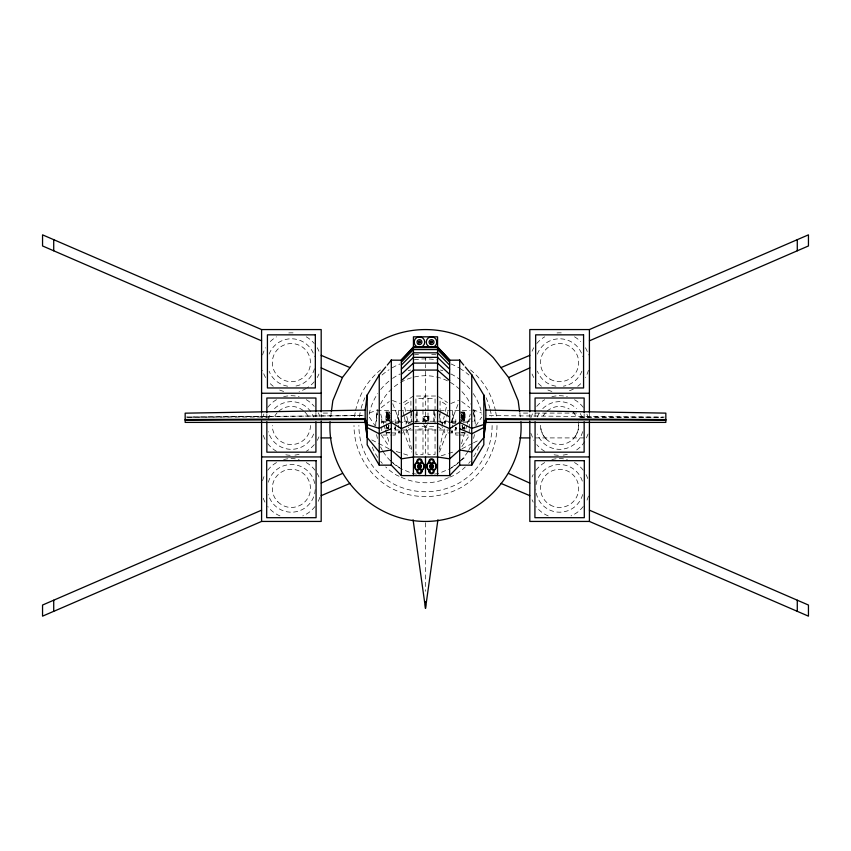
<?xml version="1.0" encoding="UTF-8"?>
<svg xmlns="http://www.w3.org/2000/svg" width="851" height="851" viewBox="0 0 851 851"><rect width="100%" height="100%" fill="white"/><g stroke="black" fill="none" stroke-linecap="round" stroke-linejoin="round"><path stroke-width="0.64" stroke-dasharray="4.25 3.19" d="M330.709 416.809L331.199 413.086L321.189 413.086L321.189 417.128M389.322 416.767C389.418 417.128 386.173 417.16 388.535 415.809C388.833 420.234 386.811 411.958 390.343 419.926M390.247 420.851L386.322 420.692L386.492 412.395L389.407 412.373L388.12 416.607L389.386 415.809L388.396 416.554L389.407 420.851M387.141 415.777L388.833 416.82L387.141 419.926M388.96 416.607L388.035 412.373M387.896 428.681L387.567 428.096M462.965 412.373C458.253 421.096 467.273 414.511 461.678 416.767M462.965 420.851C460.125 414.054 464.199 414.331 461.593 420.851M463.859 417.447L460.657 415.831M460.657 419.926L462.88 416.607L461.593 412.373M462.455 416.607C460.997 415.128 465.614 417.181 462.136 417.096M463.231 428.223L464.784 429.159L464.784 427.489L463.284 428.691L463.433 428.096M462.753 427.84L463.104 428.681M578.691 425.5L578.042 430.436L576.138 435.042L573.106 438.988M388.492 427.904L389.035 425.362M441.956 426.383L444.233 416.373M445.371 411.373L446.796 405.119L440.084 400.683L440.084 409.703M439.286 449.413L443.605 430.478L442.371 427.404M445.041 424.17L446.764 416.596M447.052 415.331L447.913 411.544M387.407 420.851L388.343 416.969L386.301 415.777M388.035 420.851L389.301 416.947M460.657 417.447L463.167 417.043L463.806 412.373M462.157 427.904L462.753 425.362M461.519 443.743L465.54 430.138M465.901 428.904L467.008 425.192M467.369 423.958L470.295 414.065M439.488 452.03L447.669 430.968M451.03 422.298L458.242 403.714M411.714 449.413L407.395 430.478L408.629 427.404M388.694 416.479L389.343 415.958L388.439 416.756M389.162 417.171L389.322 416.458M387.503 428.468C389.332 426.989 388.524 426.989 387.567 428.659M461.987 416.373L462.657 415.862M462.199 416.479L463.859 413.267M461.699 416.947C462.753 418.681 461.604 414.937 462.508 416.373M530.822 417.788L532.779 413.086L577.691 413.086M586.456 437.914L588.403 433.212M388.003 416.82L389.013 416.735M387.577 428.447L387.811 427.83M388.673 416.267L390.343 413.267M463.018 416.267L464.699 413.267M386.301 419.926L387.982 416.958M461.88 446.658L469.933 434.659M475.783 425.936L481.634 417.203M388.843 416.82L388.513 416.501M462.487 417.224L462.253 416.362L462.912 416.182M464.699 417.447L462.657 416.969L464.699 415.777M545.289 413.086L543.087 415.958A19.084 19.084 0 0 1 545.268 412.916M388.652 416.245L387.673 416.171L387.971 417.15M462.667 417.107L463.05 416.756M428.01 429.01L435.052 429.01L435.052 454.466L428.01 454.466L428.01 429.01L422.99 423.989L422.99 398.534L425.5 396.023L428.01 398.534L428.01 422.713M422.99 429.01L415.948 429.01L415.948 454.466L422.99 454.466L422.99 429.01L428.01 423.989M399.906 430.595L399.906 431.723L398.534 432.946L398.534 428.978M463.593 420.851L463.593 412.373M387.95 416.756L386.301 417.447M451.402 467.795L460.678 460.678M461.55 460.008L464.157 458.008M381.259 407.597L389.301 401.512M403.555 402.534L413.437 396.023L437.563 396.023L447.445 402.534M407.395 430.478L411.427 427.83M461.987 448.743L472.326 443.445M473.486 442.86L479.23 439.914M462.306 416.479L463.859 415.777M463.944 427.489L462.391 428.202L463.433 428.223M387.141 417.447L388.95 416.905M388.801 416.479L390.343 415.831M388.162 415.958L387.726 416.394L388.322 415.862M388.343 415.862L389.162 415.937M388.333 417.107L390.343 417.447M462.795 417.086L463.806 420.851M448.562 477.613C433.499 484.942 415.022 484.251 400.172 476.677M449.7 477.145L454.232 475.262A57.464 57.464 0 0 0 465.242 467.008M369.589 412.969L378.035 409.597M450.753 403.534L458.572 400.438M394.811 428.893L394.832 427.649M455.508 427.649L455.487 428.883M456.147 428.968L456.232 427.596L456.189 428.893M441.254 455.806L447.403 453.849M448.626 453.455L454.774 451.498M387.45 412.373L387.248 420.798M461.699 416.139L462.253 416.362M388.247 427.84L387.822 428.574M434.51 474.06L438.382 473.571L450.381 468.603A49.762 49.762 0 0 0 467.944 451.498M187.816 417.245L363.845 415.575L186.677 417.064L271.203 417.064M422.99 398.534L415.948 398.534L415.948 422.713M428.01 398.534L435.052 398.534L435.052 423.989M411.012 410.352L376.312 410.352L376.312 421.234L378.057 411.139L376.312 411.139M439.988 410.352L470.092 410.352M472.613 410.352L474.826 410.352L474.847 421.234L472.613 421.234M472.943 411.139L474.826 411.139M389.524 411.99L385.918 411.99L385.918 421.234M459.434 411.99L465.082 411.99L465.082 421.234M460.753 412.373L464.699 412.682L464.678 420.692L460.753 420.851M398.534 415.011L397.821 415.011L397.279 418.979L395.183 418.979L395.183 422.202M452.466 415.011L453.179 415.011L453.721 418.979L455.817 418.979L455.817 422.202M389.843 416.469L387.896 416.596M461.157 416.469L463.104 416.596M579.797 417.064L664.323 417.064M471.358 418.979L469.252 418.979L469.252 428.17M381.748 421.234L414.192 421.234M415.022 421.234L435.978 421.234M436.882 421.234L469.252 421.234M381.748 422.202L387.854 422.202M398.534 422.202L410.576 422.202M452.466 422.202L440.424 422.202L440.424 421.234M463.146 422.202L469.252 422.202M395.183 422.415L398.534 422.415M452.466 422.415L455.817 422.415M408.342 423.192L409.459 423.192L409.459 422.202M442.658 423.192L441.541 423.192L441.541 422.202M395.183 423.681L398.534 423.681M452.466 423.681L455.817 423.681M414.639 426.5L436.361 426.5M395.332 428.819L395.332 427.84M455.668 427.84L455.955 428.819M387.567 428.223L388.694 428.223L387.056 427.489M394.853 428.223L395.513 428.223M455.487 428.223L456.147 428.223M394.853 428.681L395.513 428.681M455.487 428.681L456.147 428.681M394.758 430L456.242 430M398.534 431.723L399.906 431.723M451.094 430.595L451.094 431.723L452.466 431.723M387.109 432.563L390.162 432.563M460.838 432.563L463.891 432.563M385.833 432.946L390.641 432.946M391.481 432.946L406.267 432.946L406.267 429.042M459.519 432.946L444.733 432.946L444.733 429.042M461.678 432.946L468.231 432.946M382.961 435.052L391.513 435.052M392.736 435.052L395.183 435.052L395.183 425.032M458.264 435.052L455.817 435.052L455.817 427.489M459.487 435.052L468.039 435.052M535.279 437.914L585.201 437.914M579.893 417.171L663.184 417.267L485.836 415.554M395.513 428.883L395.598 427.596L395.492 429.042M462.678 415.862L463.274 416.394L462.838 415.958M416.479 474.081L412.618 473.571L400.619 468.603A49.762 49.762 0 0 1 383.056 451.498M396.226 451.498L402.374 453.455M403.597 453.849L409.746 455.806M392.428 400.438L400.247 403.534M472.965 409.597L481.411 412.969M399.034 476.209L396.768 475.262A57.464 57.464 0 0 1 385.758 467.008M462.391 428.457L463.944 429.159M386.216 427.489L387.769 428.457M371.77 439.914L377.514 442.86M378.674 443.445L389.013 448.743M437.563 426.5L443.605 430.478M461.699 401.512L469.741 407.597M463.295 427.723C460.136 426.638 464.944 428.893 463.37 427.925M388.62 417.096L389.386 417.298L388.513 416.937M390.322 460.678L399.598 467.795M451.094 431.723L452.466 432.946L452.466 428.978M573.106 412.012L576.138 415.958A19.084 19.084 0 0 0 573.957 412.916M546.119 438.988L543.087 435.042L541.183 430.436L540.534 425.5A19.084 19.084 0 0 0 561.49 444.488A19.084 19.084 0 0 0 578.329 421.777M369.366 417.203L375.217 425.936M381.067 434.659L389.12 446.658M463.018 416.958L464.699 419.926M462.178 416.958L463.859 419.926M387.141 413.267L388.822 416.267M386.301 413.267L387.982 416.267M460.657 413.267L462.327 416.267M586.935 414.256L588.403 417.788M530.822 433.212L533.8 440.403M392.758 403.714L399.97 422.298M403.331 430.968L411.512 452.03M380.705 414.065L383.631 423.958M383.992 425.192L385.099 428.904M385.46 430.138L389.481 443.743M387.194 412.373L388.088 416.182M387.95 424.096L388.843 427.904M405.629 411.373L404.204 405.119L410.916 400.683L410.916 412.278M406.767 416.373L408.48 423.883M403.087 411.544L403.948 415.331M404.236 416.596L405.959 424.17M461.965 425.362L462.508 427.904M520.291 416.809L519.801 413.086L529.811 413.086L529.811 417.128M473.56 412.629L474.688 421.234M589.413 413.15L589.413 418.458M584.148 413.863L584.148 417.83M535.077 412.544L535.077 416.501M469.252 429.372L469.252 432.946M464.327 426.351L464.327 428.989M464.242 411.99L464.242 421.234M452.466 410.352L452.466 427.649M451.711 421.234L451.711 422.202M444.733 421.234L444.733 423.841M440.084 410.99L440.084 422.575M439.552 413.905L439.552 421.234M434.563 411.469L434.563 421.234M433.755 410.352L433.755 421.234M427.468 416.671L427.468 420.543M425.5 358.239L425.5 360.59M425.5 364.547L425.5 367.802M425.5 371.259L425.5 410.597M425.5 411.927L425.5 455.657M425.5 522.759L425.5 591.264M424.713 420.575L424.713 416.703L428.585 416.703L428.585 420.575L423.596 420.543L423.596 416.671M417.245 411.565L417.245 421.234M416.437 411.469L416.437 421.234M411.448 411.469L411.448 421.234M410.916 413.565L410.916 425.149M406.267 421.234L406.267 423.841M398.534 410.352L398.534 427.649M386.758 411.99L386.758 421.234M386.673 423.702L386.673 428.989M386.216 424.989L386.216 429.159M381.748 418.979L381.748 425.787M381.748 426.979L381.748 430.563M315.923 412.544L315.923 416.501M266.852 413.863L266.852 417.83M261.587 413.15L261.587 418.458M474.433 434.584A49.762 49.762 0 0 1 473.571 438.382M470.412 446.935A49.762 49.762 0 0 1 468.603 450.381M382.397 450.381A49.762 49.762 0 0 1 380.588 446.935M377.429 438.382A49.762 49.762 0 0 1 376.567 434.584M375.738 425.5A49.762 49.762 0 0 1 377.429 412.618M380.588 404.065A49.762 49.762 0 0 1 399.502 383.056M400.619 382.397A49.762 49.762 0 0 1 470.412 404.065M473.571 412.618A49.762 49.762 0 0 1 475.262 425.5M496.995 425.5A71.495 71.495 0 0 1 461.242 487.41C439.233 499.633 411.767 499.633 389.758 487.41A71.495 71.495 0 0 1 354.005 425.5M354.537 416.788A71.495 71.495 0 0 1 355.324 411.841M355.58 410.618A71.495 71.495 0 0 1 380.503 369.951M414.309 354.888A71.495 71.495 0 0 1 419.288 354.282M431.712 354.282A71.495 71.495 0 0 1 436.691 354.888M470.497 369.951A71.495 71.495 0 0 1 495.42 410.618M495.676 411.841A71.495 71.495 0 0 1 496.463 416.788M492.123 425.5A66.623 66.623 0 0 1 458.806 483.198C438.297 494.58 412.703 494.58 392.194 483.198A66.623 66.623 0 0 1 358.877 425.5M359.452 416.809A66.623 66.623 0 0 1 360.292 411.873M361.154 408.257A66.623 66.623 0 0 1 364.951 397.715M382.035 375.014A66.623 66.623 0 0 1 389.024 369.749M392.194 367.802A66.623 66.623 0 0 1 400.002 363.951M414.331 359.824A66.623 66.623 0 0 1 436.669 359.824M450.998 363.951A66.623 66.623 0 0 1 458.806 367.802M459.87 368.43A66.623 66.623 0 0 1 468.965 375.014M486.049 397.715A66.623 66.623 0 0 1 489.846 408.257M490.155 409.448A66.623 66.623 0 0 1 491.548 416.809M479.06 446.318A57.464 57.464 0 0 1 473.294 457.412M470.316 461.476A57.464 57.464 0 0 1 468.699 463.401M382.301 463.401A57.464 57.464 0 0 1 380.684 461.476M377.706 457.412A57.464 57.464 0 0 1 371.94 446.318M369.143 414.277A57.464 57.464 0 0 1 377.706 393.587M380.684 389.524A57.464 57.464 0 0 1 391.524 379.152M392.545 378.418A57.464 57.464 0 0 1 400.066 373.972M408.235 370.685A57.464 57.464 0 0 1 410.629 369.994M440.371 369.994A57.464 57.464 0 0 1 442.765 370.685M450.934 373.972A57.464 57.464 0 0 1 460.487 379.908M461.476 380.684A57.464 57.464 0 0 1 470.316 389.524M473.294 393.587A57.464 57.464 0 0 1 481.857 414.277M588.403 370.345A29.806 29.806 0 0 1 585.424 377.536M580.69 383.705A29.806 29.806 0 0 1 577.755 386.269M573.383 389.056A29.806 29.806 0 0 1 567.33 391.417M551.895 391.417A29.806 29.806 0 0 1 545.842 389.056M541.47 386.269A29.806 29.806 0 0 1 536.79 381.791M533.8 377.536A29.806 29.806 0 0 1 532.077 374.036M532.077 351.229A29.806 29.806 0 0 1 533.8 347.729M536.79 343.464A29.806 29.806 0 0 1 544.714 336.826M557.022 332.943A29.806 29.806 0 0 1 562.203 332.943M574.51 336.826A29.806 29.806 0 0 1 580.69 341.559M585.424 347.729A29.806 29.806 0 0 1 588.403 354.92M584.754 441.509A29.806 29.806 0 0 1 574.51 451.307M567.33 454.285A29.806 29.806 0 0 1 560.905 455.274M558.32 455.274A29.806 29.806 0 0 1 551.895 454.285M544.714 451.307A29.806 29.806 0 0 1 536.79 444.658M536.79 406.342A29.806 29.806 0 0 1 544.714 399.693M551.895 396.715A29.806 29.806 0 0 1 567.33 396.715M574.51 399.693A29.806 29.806 0 0 1 583.254 407.352M547.023 411.161A19.084 19.084 0 0 1 569.159 408.969M588.403 496.08A29.806 29.806 0 0 1 586.041 502.143M583.254 506.515A29.806 29.806 0 0 1 571.021 515.908M548.204 515.908A29.806 29.806 0 0 1 535.97 506.515M533.183 502.143A29.806 29.806 0 0 1 532.077 499.771M532.077 476.964A29.806 29.806 0 0 1 533.183 474.603M535.97 470.231A29.806 29.806 0 0 1 544.714 462.561M551.895 459.583A29.806 29.806 0 0 1 567.33 459.583M574.51 462.561A29.806 29.806 0 0 1 583.254 470.231M586.041 474.603A29.806 29.806 0 0 1 588.403 480.655M581.882 371.174A23.849 23.849 0 0 1 563.351 386.184M555.884 386.184A23.849 23.849 0 0 1 537.353 371.174M537.353 354.09A23.849 23.849 0 0 1 582.648 356.463M582.648 431.67A23.849 23.849 0 0 1 537.353 434.042M537.353 416.958A23.849 23.849 0 0 1 541.087 410.49M542.747 408.64A23.849 23.849 0 0 1 576.478 408.64M580.265 413.575A23.849 23.849 0 0 1 582.297 418.139M582.648 494.537A23.849 23.849 0 0 1 535.8 489.612M536.056 484.634A23.849 23.849 0 0 1 582.648 482.198M314.423 368.802A23.849 23.849 0 0 1 295.116 386.184M287.649 386.184A23.849 23.849 0 0 1 269.118 371.174M269.118 354.09A23.849 23.849 0 0 1 314.423 356.463M318.923 374.036A29.806 29.806 0 0 1 317.2 377.536M314.21 381.791A29.806 29.806 0 0 1 307.392 387.769M306.286 388.439A29.806 29.806 0 0 1 299.105 391.417M283.67 391.417A29.806 29.806 0 0 1 277.617 389.056M273.245 386.269A29.806 29.806 0 0 1 270.31 383.705M265.576 377.536A29.806 29.806 0 0 1 262.597 370.345M262.597 354.92A29.806 29.806 0 0 1 265.576 347.729M270.31 341.559A29.806 29.806 0 0 1 276.49 336.826M288.797 332.943A29.806 29.806 0 0 1 293.978 332.943M306.286 336.826A29.806 29.806 0 0 1 314.21 343.464M317.2 347.729A29.806 29.806 0 0 1 318.923 351.229M319.816 497.324A29.806 29.806 0 0 1 317.817 502.143M315.03 506.515A29.806 29.806 0 0 1 302.796 515.908M279.979 515.908A29.806 29.806 0 0 1 267.746 506.515M264.959 502.143A29.806 29.806 0 0 1 262.597 496.08M262.597 480.655A29.806 29.806 0 0 1 264.959 474.603M267.746 470.231A29.806 29.806 0 0 1 276.49 462.561M283.67 459.583A29.806 29.806 0 0 1 299.105 459.583M306.286 462.561A29.806 29.806 0 0 1 316.529 472.369M317.2 473.464A29.806 29.806 0 0 1 318.923 476.964M315.2 489.612A23.849 23.849 0 0 1 268.352 494.537M268.352 482.198A23.849 23.849 0 0 1 314.944 484.634M313.647 434.042A23.849 23.849 0 0 1 268.352 431.67M268.352 419.33A23.849 23.849 0 0 1 270.735 413.575M274.522 408.64A23.849 23.849 0 0 1 313.647 416.958M318.923 436.903A29.806 29.806 0 0 1 317.2 440.403M314.21 444.658A29.806 29.806 0 0 1 306.286 451.307M299.105 454.285A29.806 29.806 0 0 1 292.68 455.274M290.095 455.274A29.806 29.806 0 0 1 283.67 454.285M276.49 451.307A29.806 29.806 0 0 1 267.746 443.648M264.959 439.265A29.806 29.806 0 0 1 262.597 433.212M262.597 417.788A29.806 29.806 0 0 1 263.853 414.097M267.746 407.352A29.806 29.806 0 0 1 276.49 399.693M283.67 396.715A29.806 29.806 0 0 1 299.105 396.715M306.286 399.693A29.806 29.806 0 0 1 314.21 406.342M318.391 412.895A29.806 29.806 0 0 1 319.816 416.543M310.466 425.5A19.084 19.084 0 0 1 291.382 444.584A19.084 19.084 0 0 1 272.309 425.5M274.862 415.958A19.084 19.084 0 0 1 277.043 412.916M278.798 411.161A19.084 19.084 0 0 1 303.977 411.161M304.881 412.012A19.084 19.084 0 0 1 307.913 415.958M428.915 416.373L424.372 416.373L424.372 420.915L428.915 420.915L428.915 416.373M427.596 416.533L423.468 416.533L423.468 420.671L427.596 420.671L427.596 416.533M550.076 504.898A19.084 19.084 0 0 0 578.691 488.368A19.084 19.084 0 0 0 550.076 471.848A19.084 19.084 0 0 0 550.076 504.898M550.076 379.152A19.084 19.084 0 0 0 578.691 362.632A19.084 19.084 0 0 0 550.076 346.102A19.084 19.084 0 0 0 550.076 379.152M277.894 376.121A19.084 19.084 0 0 0 309.817 367.568A19.084 19.084 0 0 0 286.447 344.198A19.084 19.084 0 0 0 277.894 376.121M277.894 501.867A19.084 19.084 0 0 0 309.817 493.303A19.084 19.084 0 0 0 286.447 469.933A19.084 19.084 0 0 0 277.894 501.867"/><path stroke-width="1.28" d="M385.684 367.026L379.248 374.865L367.175 395.098L365.164 410.097L365.164 422.404L367.175 437.552L379.248 452.062L391.311 449.924L401.364 458.849L413.437 456.987L437.563 456.987L449.636 458.849L459.689 449.924L471.752 452.062L483.825 437.552L485.836 419.5L665.833 420.224M330.05 421.777C326.912 474.911 372.589 521.429 425.5 521.44C478.411 521.429 524.088 474.911 520.95 421.777M331.358 411.841L332.837 400.672L342.41 377.536L357.665 357.665A95.94 95.94 0 0 1 493.335 357.665L508.59 377.536L518.163 400.672L519.642 411.841M483.825 437.552L485.836 422.404L485.836 410.033L483.825 395.098L471.752 374.865L465.316 367.026M413.086 519.801L425.5 608.391L437.914 519.801M485.836 419.5L483.825 427.532L471.752 433.84L459.689 428.744M420.203 466.486C416.299 467.305 422.256 464.444 419.086 466.944M391.311 359.728L391.311 465.157L401.364 475.592L449.636 475.592L459.689 465.157L471.752 465.157L483.825 444.765L483.825 394.885M387.29 365.058L391.311 360.164L401.364 360.207L413.437 347.591L437.563 347.591L449.636 360.388M401.364 362.175L413.437 349.58L437.563 349.58L449.636 362.175M401.364 365.1L413.437 352.825L437.563 352.825L449.636 365.1M401.364 369.153L413.437 357.335L437.563 357.335L449.636 369.153M401.364 374.334L413.437 363.09L437.563 363.09L449.636 374.334M401.364 380.631L413.437 370.079L437.563 370.079L449.636 380.631M401.364 416.841L413.437 410.32L437.563 410.32L449.636 416.841M508.59 377.536L529.811 367.887M321.189 483.113L342.41 473.464M529.811 411.82L529.811 329.56L589.413 329.56L808.45 234.844L808.45 245.96L589.413 340.825M261.587 510.175L42.55 605.04L42.55 616.156L53.719 611.316M321.189 421.107L321.189 521.44L261.587 521.44L53.719 611.358L53.719 600.2M500.962 367.6L529.811 355.346M321.189 495.654L350.038 483.4M391.311 428.744L379.248 433.84L367.175 427.532L365.164 419.5L185.167 420.224M431.914 466.944C428.744 464.444 434.701 467.305 430.797 466.486M365.164 410.097L185.167 413.171L185.167 422.404L365.164 422.404M185.167 419.575L365.164 418.628L367.175 424.532L379.248 428.393L391.311 422.404L401.364 428.606L413.437 423.383L437.563 423.383L449.636 428.606L459.689 422.404L471.752 428.393L483.825 424.532L485.836 418.628L665.833 419.575M261.587 340.825L42.55 245.96L42.55 234.844L261.587 329.56L321.189 329.56L321.189 411.82M413.437 347.389L437.563 347.389L449.636 360.207L459.689 360.164L463.71 365.058M261.587 393.247L321.189 393.247M529.811 393.247L589.413 393.247M485.836 422.404L665.833 422.404L665.833 413.129L485.836 410.097M321.189 437.914L331.199 437.914M519.801 437.914L529.811 437.914M261.587 456.934L321.189 456.934M529.811 456.934L589.413 456.934M367.175 394.885L367.175 444.765L379.248 465.157L391.311 465.157M589.413 510.175L808.45 605.04L808.45 616.156L589.413 521.44L529.811 521.44L529.811 421.107M424.596 601.976L426.404 601.976M321.189 355.346L350.038 367.6M500.962 483.4L529.811 495.654M321.189 367.887L342.41 377.536M508.59 473.464L529.811 483.113M365.164 419.5L367.175 437.552M797.281 239.642L797.281 250.8M797.281 600.2L797.281 611.465M589.413 329.56L589.413 412.405M589.413 421.107L589.413 521.44M584.148 412.544L584.148 398.013L535.077 398.013L535.077 411.224M584.148 421.788L584.148 452.179L535.077 452.179L535.077 421.788M471.752 374.493L471.752 465.157M459.689 359.728L459.689 465.157M449.636 475.592L449.636 359.728L437.563 346.857L413.437 346.857L401.364 359.728L401.364 475.592M437.563 475.592L437.563 336.826L413.437 336.826L413.437 475.592M425.5 456.987L425.5 475.592M425.5 604.433L425.5 608.391M379.248 374.493L379.248 465.157M315.923 411.224L315.923 398.013L266.852 398.013L266.852 412.544M315.923 421.788L315.923 452.179L266.852 452.179L266.852 421.788M261.587 329.56L261.587 412.405M261.587 421.107L261.587 521.44M53.719 239.535L53.719 250.8M421.968 462.029A2.596 2.596 0 0 1 417.639 463.189A2.596 2.596 0 0 1 418.798 458.859A2.596 2.596 0 0 1 421.968 462.029A4.925 4.925 0 0 1 421.926 470.55M434.031 462.029A2.596 2.596 0 0 1 429.702 463.189A2.596 2.596 0 0 1 430.861 458.859A2.596 2.596 0 0 1 434.031 462.029A4.925 4.925 0 0 1 433.999 470.55M429.074 470.55A4.925 4.925 0 0 1 429.074 462.019M417.001 470.55A4.925 4.925 0 0 1 417.001 462.019M421.724 462.37A4.521 4.521 0 0 1 421.724 470.199M417.203 470.199A4.521 4.521 0 0 1 417.203 462.37M433.797 462.37A4.521 4.521 0 0 1 433.797 470.199M429.276 470.199A4.521 4.521 0 0 1 429.276 462.37M418.479 341.836C419.734 345.729 421.511 339.092 418.479 341.836M419.075 341.996L419.862 342.208L419.075 341.996M430.553 341.836C431.797 345.729 433.574 339.092 430.553 341.836M431.138 341.996L431.925 342.208L431.138 341.996M421.213 471.188L421.16 471.645A1.745 1.745 0 0 1 418.341 472.528A1.745 1.745 0 0 1 418.724 469.603A1.745 1.745 0 0 1 421.213 471.188M422.053 471.188L421.968 471.858A2.596 2.596 0 0 1 417.798 473.177A2.596 2.596 0 0 1 418.373 468.837A2.596 2.596 0 0 1 422.053 471.188M315.338 334.847L267.427 334.847L267.427 387.96L315.338 387.96L315.338 334.847M583.573 334.847L535.662 334.847L535.662 387.96L583.573 387.96L583.573 334.847M316.083 460.678L266.693 460.678L266.693 517.695L316.083 517.695L316.083 460.678M584.307 460.678L534.917 460.678L534.917 517.695L584.307 517.695L584.307 460.678M429.84 471.645L429.787 471.188A1.745 1.745 0 0 1 432.276 469.603A1.745 1.745 0 0 1 432.659 472.528A1.745 1.745 0 0 1 429.84 471.645M429.032 471.858L428.947 471.188A2.596 2.596 0 0 1 432.627 468.837A2.596 2.596 0 0 1 433.202 473.177A2.596 2.596 0 0 1 429.032 471.858M418.235 462.593A1.745 1.745 0 0 0 421.16 461.816A1.745 1.745 0 0 0 419.011 459.668A1.745 1.745 0 0 0 418.235 462.593M430.659 462.87A1.745 1.745 0 0 0 433.287 461.359A1.745 1.745 0 0 0 430.659 459.848A1.745 1.745 0 0 0 430.659 462.87M418.469 468.007A1.989 1.989 0 0 0 421.458 466.284A1.989 1.989 0 0 0 418.469 464.572A1.989 1.989 0 0 0 418.469 468.007M427.798 345.836A5.276 5.276 0 0 0 436.637 343.474A5.276 5.276 0 0 0 430.17 337.007A5.276 5.276 0 0 0 427.798 345.836M430.893 467.39A1.276 1.276 0 0 0 432.808 466.284A1.276 1.276 0 0 0 430.893 465.178A1.276 1.276 0 0 0 430.893 467.39M418.83 467.39A1.276 1.276 0 0 0 420.745 466.284A1.276 1.276 0 0 0 418.83 465.178A1.276 1.276 0 0 0 418.83 467.39M416.83 346.676A5.276 5.276 0 0 0 424.745 342.102A5.276 5.276 0 0 0 416.83 337.528A5.276 5.276 0 0 0 416.83 346.676M430.319 344.219A2.436 2.436 0 0 0 433.978 342.102A2.436 2.436 0 0 0 430.319 339.996A2.436 2.436 0 0 0 430.319 344.219M430.542 468.007A1.989 1.989 0 0 0 433.521 466.284A1.989 1.989 0 0 0 430.542 464.572A1.989 1.989 0 0 0 430.542 468.007M418.245 344.219A2.436 2.436 0 0 0 421.905 342.102A2.436 2.436 0 0 0 418.245 339.996A2.436 2.436 0 0 0 418.245 344.219"/></g></svg>
